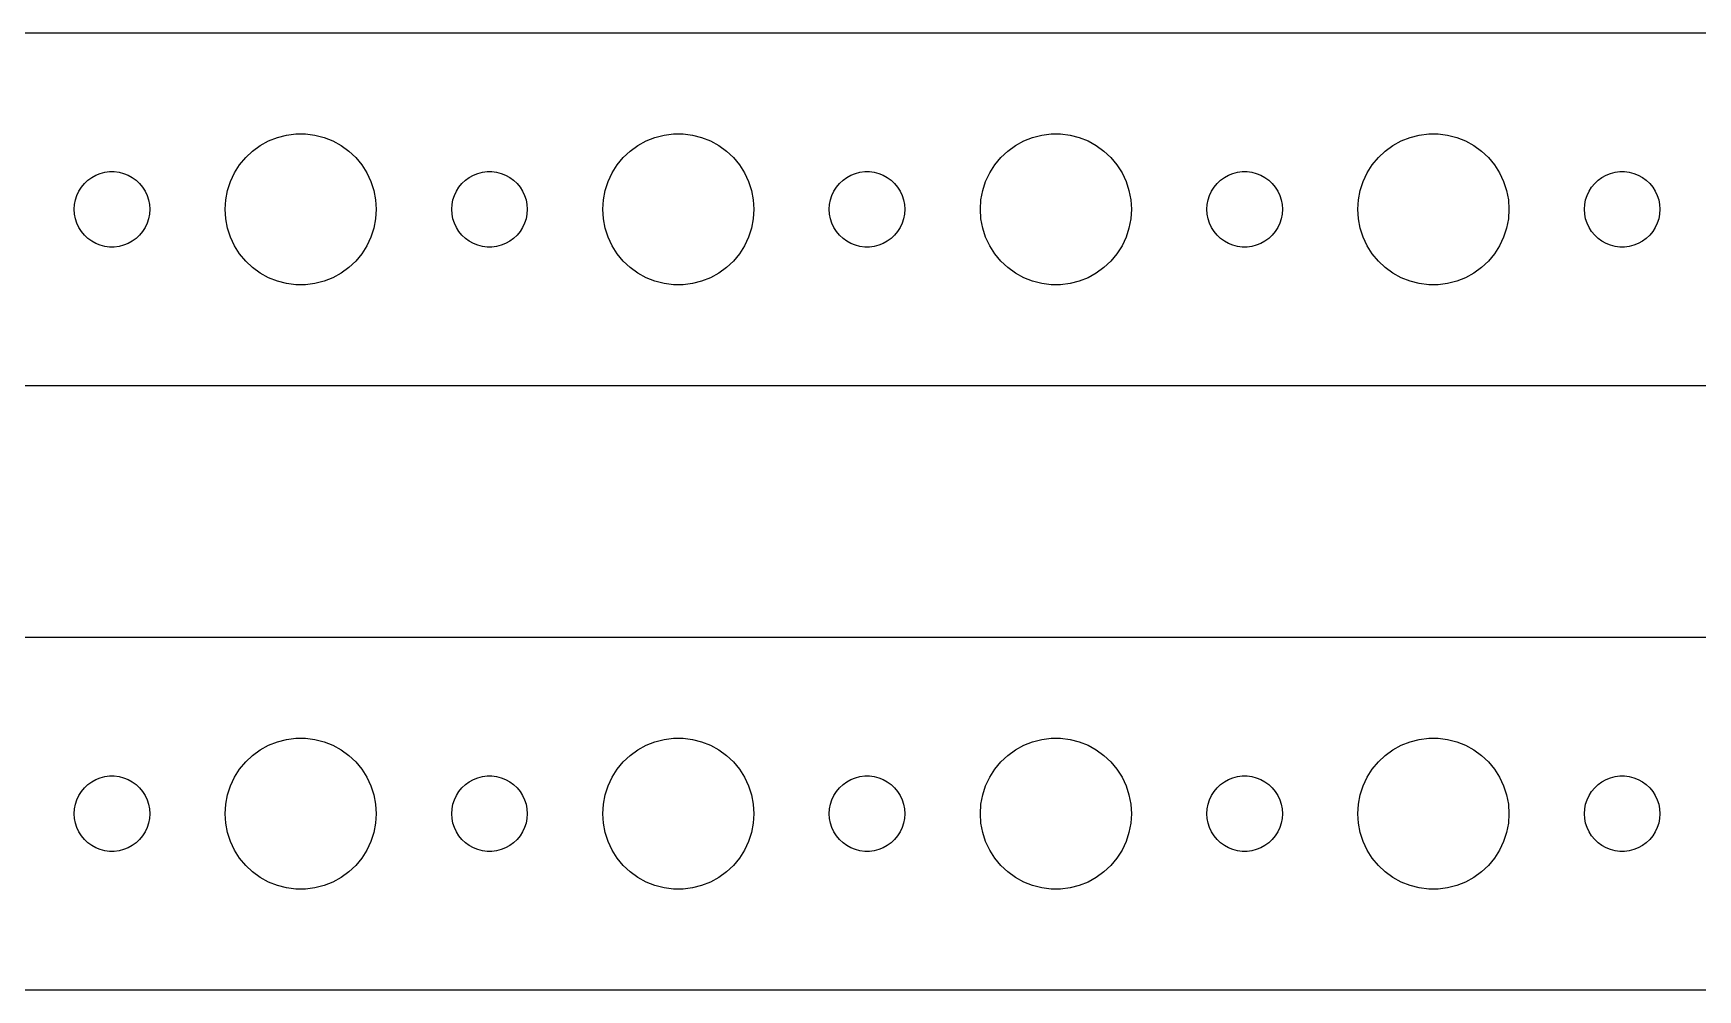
# Model space of a CAD drawing. Header units: metres. Extents: x -142 to 142, y 65 to 151.
# Drawn here: x -70.6 to -4.5, y 65 to 103 of the extents above; entities that cross this region are included whole.
import ezdxf

# ---------------------------------------------------------------- set-up
doc = ezdxf.new("R2010")
doc.units = ezdxf.units.M

msp = doc.modelspace()

# ---------------------------------------------------------------- linework, layer by layer
for p, q in [((137.314, 102.99), (-137.314, 102.99)), ((-61.9123, 98.3115), (-61.6075, 98.533)), ((-61.6075, 98.533), (-61.2773, 98.7145)), ((-61.2773, 98.7145), (-60.927, 98.8532)), ((-60.927, 98.8532), (-60.5621, 98.9469)), ((-60.5621, 98.9469), (-60.1884, 98.9941)), ((-60.1884, 98.9941), (-59.8116, 98.9941)), ((-59.8116, 98.9941), (-59.4379, 98.9469)), ((-59.4379, 98.9469), (-59.0729, 98.8532)), ((-59.0729, 98.8532), (-58.7227, 98.7145)), ((-58.7227, 98.7145), (-58.3925, 98.533)), ((-58.3925, 98.533), (-58.0877, 98.3115)), ((-46.9123, 98.3115), (-46.6075, 98.533)), ((-46.6075, 98.533), (-46.2773, 98.7145)), ((-46.2773, 98.7145), (-45.927, 98.8532)), ((-45.927, 98.8532), (-45.5621, 98.9469)), ((-45.5621, 98.9469), (-45.1884, 98.9941)), ((-45.1884, 98.9941), (-44.8116, 98.9941)), ((-44.8116, 98.9941), (-44.4379, 98.9469)), ((-44.4379, 98.9469), (-44.0729, 98.8532)), ((-44.0729, 98.8532), (-43.7227, 98.7145)), ((-43.7227, 98.7145), (-43.3925, 98.533)), ((-43.3925, 98.533), (-43.0877, 98.3115)), ((-31.9123, 98.3115), (-31.6075, 98.533)), ((-31.6075, 98.533), (-31.2773, 98.7145)), ((-31.2773, 98.7145), (-30.927, 98.8532)), ((-30.927, 98.8532), (-30.5621, 98.9469)), ((-30.5621, 98.9469), (-30.1884, 98.9941)), ((-30.1884, 98.9941), (-29.8116, 98.9941)), ((-29.8116, 98.9941), (-29.4379, 98.9469)), ((-29.4379, 98.9469), (-29.0729, 98.8532)), ((-29.0729, 98.8532), (-28.7227, 98.7145)), ((-28.7227, 98.7145), (-28.3925, 98.533)), ((-28.3925, 98.533), (-28.0877, 98.3115)), ((-16.9123, 98.3115), (-16.6075, 98.533)), ((-16.6075, 98.533), (-16.2773, 98.7145)), ((-16.2773, 98.7145), (-15.927, 98.8532)), ((-15.927, 98.8532), (-15.5621, 98.9469)), ((-15.5621, 98.9469), (-15.1884, 98.9941)), ((-15.1884, 98.9941), (-14.8116, 98.9941)), ((-14.8116, 98.9941), (-14.4379, 98.9469)), ((-14.4379, 98.9469), (-14.0729, 98.8532)), ((-14.0729, 98.8532), (-13.7227, 98.7145)), ((-13.7227, 98.7145), (-13.3925, 98.533)), ((-13.3925, 98.533), (-13.0877, 98.3115)), ((-62.427, 97.7634), (-62.1869, 98.0536)), ((-62.1869, 98.0536), (-61.9123, 98.3115)), ((-58.0877, 98.3115), (-57.8131, 98.0536)), ((-57.8131, 98.0536), (-57.5729, 97.7634)), ((-47.427, 97.7634), (-47.1869, 98.0536)), ((-47.1869, 98.0536), (-46.9123, 98.3115)), ((-43.0877, 98.3115), (-42.8131, 98.0536)), ((-42.8131, 98.0536), (-42.5729, 97.7634)), ((-32.427, 97.7634), (-32.1869, 98.0536)), ((-32.1869, 98.0536), (-31.9123, 98.3115)), ((-28.0877, 98.3115), (-27.8131, 98.0536)), ((-27.8131, 98.0536), (-27.5729, 97.7634)), ((-17.427, 97.7634), (-17.1869, 98.0536)), ((-17.1869, 98.0536), (-16.9123, 98.3115)), ((-13.0877, 98.3115), (-12.8131, 98.0536)), ((-12.8131, 98.0536), (-12.5729, 97.7634)), ((-68.4561, 97.1558), (-68.3037, 97.2665)), ((-68.3037, 97.2665), (-68.1387, 97.3572)), ((-68.1387, 97.3572), (-67.9635, 97.4266)), ((-67.9635, 97.4266), (-67.7811, 97.4734)), ((-67.7811, 97.4734), (-67.5942, 97.497)), ((-67.5942, 97.497), (-67.4058, 97.497)), ((-67.4058, 97.497), (-67.2189, 97.4734)), ((-67.2189, 97.4734), (-67.0365, 97.4266)), ((-67.0365, 97.4266), (-66.8613, 97.3572)), ((-66.8613, 97.3572), (-66.6963, 97.2665)), ((-66.6963, 97.2665), (-66.5439, 97.1558)), ((-62.7893, 97.1044), (-62.6289, 97.4453)), ((-62.6289, 97.4453), (-62.427, 97.7634)), ((-57.5729, 97.7634), (-57.3711, 97.4453)), ((-57.3711, 97.4453), (-57.2107, 97.1044)), ((-53.4561, 97.1558), (-53.3037, 97.2665)), ((-53.3037, 97.2665), (-53.1387, 97.3572)), ((-53.1387, 97.3572), (-52.9635, 97.4266)), ((-52.9635, 97.4266), (-52.7811, 97.4734)), ((-52.7811, 97.4734), (-52.5942, 97.497)), ((-52.5942, 97.497), (-52.4058, 97.497)), ((-52.4058, 97.497), (-52.2189, 97.4734)), ((-52.2189, 97.4734), (-52.0365, 97.4266)), ((-52.0365, 97.4266), (-51.8613, 97.3572)), ((-51.8613, 97.3572), (-51.6963, 97.2665)), ((-51.6963, 97.2665), (-51.5439, 97.1558)), ((-47.7893, 97.1044), (-47.6289, 97.4453)), ((-47.6289, 97.4453), (-47.427, 97.7634)), ((-42.5729, 97.7634), (-42.3711, 97.4453)), ((-42.3711, 97.4453), (-42.2107, 97.1044)), ((-38.4561, 97.1558), (-38.3037, 97.2665)), ((-38.3037, 97.2665), (-38.1387, 97.3572)), ((-38.1387, 97.3572), (-37.9635, 97.4266)), ((-37.9635, 97.4266), (-37.7811, 97.4734)), ((-37.7811, 97.4734), (-37.5942, 97.497)), ((-37.5942, 97.497), (-37.4058, 97.497)), ((-37.4058, 97.497), (-37.2189, 97.4734)), ((-37.2189, 97.4734), (-37.0365, 97.4266)), ((-37.0365, 97.4266), (-36.8613, 97.3572)), ((-36.8613, 97.3572), (-36.6963, 97.2665)), ((-36.6963, 97.2665), (-36.5439, 97.1558)), ((-32.7893, 97.1044), (-32.6289, 97.4453)), ((-32.6289, 97.4453), (-32.427, 97.7634)), ((-27.5729, 97.7634), (-27.3711, 97.4453)), ((-27.3711, 97.4453), (-27.2107, 97.1044)), ((-23.4561, 97.1558), (-23.3037, 97.2665)), ((-23.3037, 97.2665), (-23.1387, 97.3572)), ((-23.1387, 97.3572), (-22.9635, 97.4266)), ((-22.9635, 97.4266), (-22.7811, 97.4734)), ((-22.7811, 97.4734), (-22.5942, 97.497)), ((-22.5942, 97.497), (-22.4058, 97.497)), ((-22.4058, 97.497), (-22.2189, 97.4734)), ((-22.2189, 97.4734), (-22.0365, 97.4266)), ((-22.0365, 97.4266), (-21.8613, 97.3572)), ((-21.8613, 97.3572), (-21.6963, 97.2665)), ((-21.6963, 97.2665), (-21.5439, 97.1558)), ((-17.7893, 97.1044), (-17.6289, 97.4453)), ((-17.6289, 97.4453), (-17.427, 97.7634)), ((-12.5729, 97.7634), (-12.3711, 97.4453)), ((-12.3711, 97.4453), (-12.2107, 97.1044)), ((-8.45613, 97.1558), (-8.30373, 97.2665)), ((-8.30373, 97.2665), (-8.13866, 97.3572)), ((-8.13866, 97.3572), (-7.96352, 97.4266)), ((-7.96352, 97.4266), (-7.78107, 97.4734)), ((-7.78107, 97.4734), (-7.59418, 97.497)), ((-7.59418, 97.497), (-7.40581, 97.497)), ((-7.40581, 97.497), (-7.21892, 97.4734)), ((-7.21892, 97.4734), (-7.03647, 97.4266)), ((-7.03647, 97.4266), (-6.86133, 97.3572)), ((-6.86133, 97.3572), (-6.69626, 97.2665)), ((-6.69626, 97.2665), (-6.54385, 97.1558)), ((-68.9529, 96.373), (-68.8947, 96.5522)), ((-68.8947, 96.5522), (-68.8145, 96.7226)), ((-68.8145, 96.7226), (-68.7135, 96.8817)), ((-68.7135, 96.8817), (-68.5934, 97.0268)), ((-68.5934, 97.0268), (-68.4561, 97.1558)), ((-66.5439, 97.1558), (-66.4065, 97.0268)), ((-66.4065, 97.0268), (-66.2865, 96.8817)), ((-66.2865, 96.8817), (-66.1855, 96.7226)), ((-66.1855, 96.7226), (-66.1053, 96.5522)), ((-66.1053, 96.5522), (-66.0471, 96.373)), ((-62.9763, 96.376), (-62.9057, 96.7461)), ((-62.9057, 96.7461), (-62.7893, 97.1044)), ((-57.2107, 97.1044), (-57.0942, 96.7461)), ((-57.0942, 96.7461), (-57.0237, 96.376)), ((-53.9529, 96.373), (-53.8947, 96.5522)), ((-53.8947, 96.5522), (-53.8145, 96.7226)), ((-53.8145, 96.7226), (-53.7135, 96.8817)), ((-53.7135, 96.8817), (-53.5934, 97.0268)), ((-53.5934, 97.0268), (-53.4561, 97.1558)), ((-51.5439, 97.1558), (-51.4065, 97.0268)), ((-51.4065, 97.0268), (-51.2865, 96.8817)), ((-51.2865, 96.8817), (-51.1855, 96.7226)), ((-51.1855, 96.7226), (-51.1053, 96.5522)), ((-51.1053, 96.5522), (-51.0471, 96.373)), ((-47.9763, 96.376), (-47.9057, 96.7461)), ((-47.9057, 96.7461), (-47.7893, 97.1044)), ((-42.2107, 97.1044), (-42.0942, 96.7461)), ((-42.0942, 96.7461), (-42.0237, 96.376)), ((-38.9529, 96.373), (-38.8947, 96.5522)), ((-38.8947, 96.5522), (-38.8145, 96.7226)), ((-38.8145, 96.7226), (-38.7135, 96.8817)), ((-38.7135, 96.8817), (-38.5934, 97.0268)), ((-38.5934, 97.0268), (-38.4561, 97.1558)), ((-36.5439, 97.1558), (-36.4065, 97.0268)), ((-36.4065, 97.0268), (-36.2865, 96.8817)), ((-36.2865, 96.8817), (-36.1855, 96.7226)), ((-36.1855, 96.7226), (-36.1053, 96.5522)), ((-36.1053, 96.5522), (-36.0471, 96.373)), ((-32.9763, 96.376), (-32.9057, 96.7461)), ((-32.9057, 96.7461), (-32.7893, 97.1044)), ((-27.2107, 97.1044), (-27.0942, 96.7461)), ((-27.0942, 96.7461), (-27.0237, 96.376)), ((-23.9529, 96.373), (-23.8947, 96.5522)), ((-23.8947, 96.5522), (-23.8145, 96.7226)), ((-23.8145, 96.7226), (-23.7135, 96.8817)), ((-23.7135, 96.8817), (-23.5934, 97.0268)), ((-23.5934, 97.0268), (-23.4561, 97.1558)), ((-21.5439, 97.1558), (-21.4065, 97.0268)), ((-21.4065, 97.0268), (-21.2865, 96.8817)), ((-21.2865, 96.8817), (-21.1855, 96.7226)), ((-21.1855, 96.7226), (-21.1053, 96.5522)), ((-21.1053, 96.5522), (-21.0471, 96.373)), ((-17.9763, 96.376), (-17.9057, 96.7461)), ((-17.9057, 96.7461), (-17.7893, 97.1044)), ((-12.2107, 97.1044), (-12.0942, 96.7461)), ((-12.0942, 96.7461), (-12.0237, 96.376)), ((-8.95287, 96.373), (-8.89465, 96.5522)), ((-8.89465, 96.5522), (-8.81445, 96.7226)), ((-8.81445, 96.7226), (-8.71352, 96.8817)), ((-8.71352, 96.8817), (-8.59344, 97.0268)), ((-8.59344, 97.0268), (-8.45613, 97.1558)), ((-6.54385, 97.1558), (-6.40654, 97.0268)), ((-6.40654, 97.0268), (-6.28647, 96.8817)), ((-6.28647, 96.8817), (-6.18553, 96.7226)), ((-6.18553, 96.7226), (-6.10533, 96.5522)), ((-6.10533, 96.5522), (-6.04712, 96.373)), ((-69, 96), (-68.9882, 96.188)), ((-68.9882, 95.812), (-69, 96)), ((-68.9882, 96.188), (-68.9529, 96.373)), ((-66.0471, 96.373), (-66.0118, 96.188)), ((-66.0118, 96.188), (-66, 96)), ((-66, 96), (-66.0118, 95.812)), ((-63, 96), (-62.9763, 96.376)), ((-62.9763, 95.624), (-63, 96)), ((-57.0237, 96.376), (-57, 96)), ((-57, 96), (-57.0237, 95.624)), ((-54, 96), (-53.9882, 96.188)), ((-53.9882, 95.812), (-54, 96)), ((-53.9882, 96.188), (-53.9529, 96.373)), ((-51.0471, 96.373), (-51.0118, 96.188)), ((-51.0118, 96.188), (-51, 96)), ((-51, 96), (-51.0118, 95.812)), ((-48, 96), (-47.9763, 96.376)), ((-47.9763, 95.624), (-48, 96)), ((-42.0237, 96.376), (-42, 96)), ((-42, 96), (-42.0237, 95.624)), ((-39, 96), (-38.9882, 96.188)), ((-38.9882, 95.812), (-39, 96)), ((-38.9882, 96.188), (-38.9529, 96.373)), ((-36.0471, 96.373), (-36.0118, 96.188)), ((-36.0118, 96.188), (-36, 96)), ((-36, 96), (-36.0118, 95.812)), ((-33, 96), (-32.9763, 96.376)), ((-32.9763, 95.624), (-33, 96)), ((-27.0237, 96.376), (-27, 96)), ((-27, 96), (-27.0237, 95.624)), ((-24, 96), (-23.9882, 96.188)), ((-23.9882, 95.812), (-24, 96)), ((-23.9882, 96.188), (-23.9529, 96.373)), ((-21.0471, 96.373), (-21.0118, 96.188)), ((-21.0118, 96.188), (-21, 96)), ((-21, 96), (-21.0118, 95.812)), ((-18, 96), (-17.9763, 96.376)), ((-17.9763, 95.624), (-18, 96)), ((-12.0237, 96.376), (-12, 96)), ((-12, 96), (-12.0237, 95.624)), ((-9, 96), (-8.98816, 96.188)), ((-8.98816, 95.812), (-9, 96)), ((-8.98816, 96.188), (-8.95287, 96.373)), ((-6.04712, 96.373), (-6.01183, 96.188)), ((-6.01183, 96.188), (-6, 96)), ((-6, 96), (-6.01183, 95.812)), ((-68.9529, 95.627), (-68.9882, 95.812)), ((-68.8947, 95.4478), (-68.9529, 95.627)), ((-68.8145, 95.2774), (-68.8947, 95.4478)), ((-68.7135, 95.1183), (-68.8145, 95.2774)), ((-66.1855, 95.2774), (-66.2865, 95.1183)), ((-66.1053, 95.4478), (-66.1855, 95.2774)), ((-66.0471, 95.627), (-66.1053, 95.4478)), ((-66.0118, 95.812), (-66.0471, 95.627)), ((-62.9057, 95.2539), (-62.9763, 95.624)), ((-62.7893, 94.8956), (-62.9057, 95.2539)), ((-57.0942, 95.2539), (-57.2107, 94.8956)), ((-57.0237, 95.624), (-57.0942, 95.2539)), ((-53.9529, 95.627), (-53.9882, 95.812)), ((-53.8947, 95.4478), (-53.9529, 95.627)), ((-53.8145, 95.2774), (-53.8947, 95.4478)), ((-53.7135, 95.1183), (-53.8145, 95.2774)), ((-51.1855, 95.2774), (-51.2865, 95.1183)), ((-51.1053, 95.4478), (-51.1855, 95.2774)), ((-51.0471, 95.627), (-51.1053, 95.4478)), ((-51.0118, 95.812), (-51.0471, 95.627)), ((-47.9057, 95.2539), (-47.9763, 95.624)), ((-47.7893, 94.8956), (-47.9057, 95.2539)), ((-42.0942, 95.2539), (-42.2107, 94.8956)), ((-42.0237, 95.624), (-42.0942, 95.2539)), ((-38.9529, 95.627), (-38.9882, 95.812)), ((-38.8947, 95.4478), (-38.9529, 95.627)), ((-38.8145, 95.2774), (-38.8947, 95.4478)), ((-38.7135, 95.1183), (-38.8145, 95.2774)), ((-36.1855, 95.2774), (-36.2865, 95.1183)), ((-36.1053, 95.4478), (-36.1855, 95.2774)), ((-36.0471, 95.627), (-36.1053, 95.4478)), ((-36.0118, 95.812), (-36.0471, 95.627)), ((-32.9057, 95.2539), (-32.9763, 95.624)), ((-32.7893, 94.8956), (-32.9057, 95.2539)), ((-27.0942, 95.2539), (-27.2107, 94.8956)), ((-27.0237, 95.624), (-27.0942, 95.2539)), ((-23.9529, 95.627), (-23.9882, 95.812)), ((-23.8947, 95.4478), (-23.9529, 95.627)), ((-23.8145, 95.2774), (-23.8947, 95.4478)), ((-23.7135, 95.1183), (-23.8145, 95.2774)), ((-21.1855, 95.2774), (-21.2865, 95.1183)), ((-21.1053, 95.4478), (-21.1855, 95.2774)), ((-21.0471, 95.627), (-21.1053, 95.4478)), ((-21.0118, 95.812), (-21.0471, 95.627)), ((-17.9057, 95.2539), (-17.9763, 95.624)), ((-17.7893, 94.8956), (-17.9057, 95.2539)), ((-12.0942, 95.2539), (-12.2107, 94.8956)), ((-12.0237, 95.624), (-12.0942, 95.2539)), ((-8.95287, 95.627), (-8.98816, 95.812)), ((-8.89465, 95.4478), (-8.95287, 95.627)), ((-8.81445, 95.2774), (-8.89465, 95.4478)), ((-8.71352, 95.1183), (-8.81445, 95.2774)), ((-6.18553, 95.2774), (-6.28647, 95.1183)), ((-6.10533, 95.4478), (-6.18553, 95.2774)), ((-6.04712, 95.627), (-6.10533, 95.4478)), ((-6.01183, 95.812), (-6.04712, 95.627)), ((-68.5934, 94.9732), (-68.7135, 95.1183)), ((-68.4561, 94.8442), (-68.5934, 94.9732)), ((-68.3037, 94.7335), (-68.4561, 94.8442)), ((-68.1387, 94.6428), (-68.3037, 94.7335)), ((-67.9635, 94.5734), (-68.1387, 94.6428)), ((-67.7811, 94.5266), (-67.9635, 94.5734)), ((-67.0365, 94.5734), (-67.2189, 94.5266)), ((-66.8613, 94.6428), (-67.0365, 94.5734)), ((-66.6963, 94.7335), (-66.8613, 94.6428)), ((-66.5439, 94.8442), (-66.6963, 94.7335)), ((-66.4065, 94.9732), (-66.5439, 94.8442)), ((-66.2865, 95.1183), (-66.4065, 94.9732)), ((-62.6289, 94.5547), (-62.7893, 94.8956)), ((-57.2107, 94.8956), (-57.3711, 94.5547)), ((-53.5934, 94.9732), (-53.7135, 95.1183)), ((-53.4561, 94.8442), (-53.5934, 94.9732)), ((-53.3037, 94.7335), (-53.4561, 94.8442)), ((-53.1387, 94.6428), (-53.3037, 94.7335)), ((-52.9635, 94.5734), (-53.1387, 94.6428)), ((-52.7811, 94.5266), (-52.9635, 94.5734)), ((-52.0365, 94.5734), (-52.2189, 94.5266)), ((-51.8613, 94.6428), (-52.0365, 94.5734)), ((-51.6963, 94.7335), (-51.8613, 94.6428)), ((-51.5439, 94.8442), (-51.6963, 94.7335)), ((-51.4065, 94.9732), (-51.5439, 94.8442)), ((-51.2865, 95.1183), (-51.4065, 94.9732)), ((-47.6289, 94.5547), (-47.7893, 94.8956)), ((-42.2107, 94.8956), (-42.3711, 94.5547)), ((-38.5934, 94.9732), (-38.7135, 95.1183)), ((-38.4561, 94.8442), (-38.5934, 94.9732)), ((-38.3037, 94.7335), (-38.4561, 94.8442)), ((-38.1387, 94.6428), (-38.3037, 94.7335)), ((-37.9635, 94.5734), (-38.1387, 94.6428)), ((-37.7811, 94.5266), (-37.9635, 94.5734)), ((-37.0365, 94.5734), (-37.2189, 94.5266)), ((-36.8613, 94.6428), (-37.0365, 94.5734)), ((-36.6963, 94.7335), (-36.8613, 94.6428)), ((-36.5439, 94.8442), (-36.6963, 94.7335)), ((-36.4065, 94.9732), (-36.5439, 94.8442)), ((-36.2865, 95.1183), (-36.4065, 94.9732)), ((-32.6289, 94.5547), (-32.7893, 94.8956)), ((-27.2107, 94.8956), (-27.3711, 94.5547)), ((-23.5934, 94.9732), (-23.7135, 95.1183)), ((-23.4561, 94.8442), (-23.5934, 94.9732)), ((-23.3037, 94.7335), (-23.4561, 94.8442)), ((-23.1387, 94.6428), (-23.3037, 94.7335)), ((-22.9635, 94.5734), (-23.1387, 94.6428)), ((-22.7811, 94.5266), (-22.9635, 94.5734)), ((-22.0365, 94.5734), (-22.2189, 94.5266)), ((-21.8613, 94.6428), (-22.0365, 94.5734)), ((-21.6963, 94.7335), (-21.8613, 94.6428)), ((-21.5439, 94.8442), (-21.6963, 94.7335)), ((-21.4065, 94.9732), (-21.5439, 94.8442)), ((-21.2865, 95.1183), (-21.4065, 94.9732)), ((-17.6289, 94.5547), (-17.7893, 94.8956)), ((-12.2107, 94.8956), (-12.3711, 94.5547)), ((-8.59344, 94.9732), (-8.71352, 95.1183)), ((-8.45613, 94.8442), (-8.59344, 94.9732)), ((-8.30373, 94.7335), (-8.45613, 94.8442)), ((-8.13866, 94.6428), (-8.30373, 94.7335)), ((-7.96352, 94.5734), (-8.13866, 94.6428)), ((-7.78107, 94.5266), (-7.96352, 94.5734)), ((-7.03647, 94.5734), (-7.21892, 94.5266)), ((-6.86133, 94.6428), (-7.03647, 94.5734)), ((-6.69626, 94.7335), (-6.86133, 94.6428)), ((-6.54385, 94.8442), (-6.69626, 94.7335)), ((-6.40654, 94.9732), (-6.54385, 94.8442)), ((-6.28647, 95.1183), (-6.40654, 94.9732)), ((-67.5942, 94.503), (-67.7811, 94.5266)), ((-67.4058, 94.503), (-67.5942, 94.503)), ((-67.2189, 94.5266), (-67.4058, 94.503)), ((-62.427, 94.2366), (-62.6289, 94.5547)), ((-62.1869, 93.9464), (-62.427, 94.2366)), ((-61.9123, 93.6885), (-62.1869, 93.9464)), ((-57.8131, 93.9464), (-58.0877, 93.6885)), ((-57.5729, 94.2366), (-57.8131, 93.9464)), ((-57.3711, 94.5547), (-57.5729, 94.2366)), ((-52.5942, 94.503), (-52.7811, 94.5266)), ((-52.4058, 94.503), (-52.5942, 94.503)), ((-52.2189, 94.5266), (-52.4058, 94.503)), ((-47.427, 94.2366), (-47.6289, 94.5547)), ((-47.1869, 93.9464), (-47.427, 94.2366)), ((-46.9123, 93.6885), (-47.1869, 93.9464)), ((-42.8131, 93.9464), (-43.0877, 93.6885)), ((-42.5729, 94.2366), (-42.8131, 93.9464)), ((-42.3711, 94.5547), (-42.5729, 94.2366)), ((-37.5942, 94.503), (-37.7811, 94.5266)), ((-37.4058, 94.503), (-37.5942, 94.503)), ((-37.2189, 94.5266), (-37.4058, 94.503)), ((-32.427, 94.2366), (-32.6289, 94.5547)), ((-32.1869, 93.9464), (-32.427, 94.2366)), ((-31.9123, 93.6885), (-32.1869, 93.9464)), ((-27.8131, 93.9464), (-28.0877, 93.6885)), ((-27.5729, 94.2366), (-27.8131, 93.9464)), ((-27.3711, 94.5547), (-27.5729, 94.2366)), ((-22.5942, 94.503), (-22.7811, 94.5266)), ((-22.4058, 94.503), (-22.5942, 94.503)), ((-22.2189, 94.5266), (-22.4058, 94.503)), ((-17.427, 94.2366), (-17.6289, 94.5547)), ((-17.1869, 93.9464), (-17.427, 94.2366)), ((-16.9123, 93.6885), (-17.1869, 93.9464)), ((-12.8131, 93.9464), (-13.0877, 93.6885)), ((-12.5729, 94.2366), (-12.8131, 93.9464)), ((-12.3711, 94.5547), (-12.5729, 94.2366)), ((-7.59418, 94.503), (-7.78107, 94.5266)), ((-7.40581, 94.503), (-7.59418, 94.503)), ((-7.21892, 94.5266), (-7.40581, 94.503)), ((-61.6075, 93.467), (-61.9123, 93.6885)), ((-61.2773, 93.2855), (-61.6075, 93.467)), ((-60.927, 93.1468), (-61.2773, 93.2855)), ((-58.7227, 93.2855), (-59.0729, 93.1468)), ((-58.3925, 93.467), (-58.7227, 93.2855)), ((-58.0877, 93.6885), (-58.3925, 93.467)), ((-46.6075, 93.467), (-46.9123, 93.6885)), ((-46.2773, 93.2855), (-46.6075, 93.467)), ((-45.927, 93.1468), (-46.2773, 93.2855)), ((-43.7227, 93.2855), (-44.0729, 93.1468)), ((-43.3925, 93.467), (-43.7227, 93.2855)), ((-43.0877, 93.6885), (-43.3925, 93.467)), ((-31.6075, 93.467), (-31.9123, 93.6885)), ((-31.2773, 93.2855), (-31.6075, 93.467)), ((-30.927, 93.1468), (-31.2773, 93.2855)), ((-28.7227, 93.2855), (-29.0729, 93.1468)), ((-28.3925, 93.467), (-28.7227, 93.2855)), ((-28.0877, 93.6885), (-28.3925, 93.467)), ((-16.6075, 93.467), (-16.9123, 93.6885)), ((-16.2773, 93.2855), (-16.6075, 93.467)), ((-15.927, 93.1468), (-16.2773, 93.2855)), ((-13.7227, 93.2855), (-14.0729, 93.1468)), ((-13.3925, 93.467), (-13.7227, 93.2855)), ((-13.0877, 93.6885), (-13.3925, 93.467)), ((-60.5621, 93.0531), (-60.927, 93.1468)), ((-60.1884, 93.0059), (-60.5621, 93.0531)), ((-59.8116, 93.0059), (-60.1884, 93.0059)), ((-59.4379, 93.0531), (-59.8116, 93.0059)), ((-59.0729, 93.1468), (-59.4379, 93.0531)), ((-45.5621, 93.0531), (-45.927, 93.1468)), ((-45.1884, 93.0059), (-45.5621, 93.0531)), ((-44.8116, 93.0059), (-45.1884, 93.0059)), ((-44.4379, 93.0531), (-44.8116, 93.0059)), ((-44.0729, 93.1468), (-44.4379, 93.0531)), ((-30.5621, 93.0531), (-30.927, 93.1468)), ((-30.1884, 93.0059), (-30.5621, 93.0531)), ((-29.8116, 93.0059), (-30.1884, 93.0059)), ((-29.4379, 93.0531), (-29.8116, 93.0059)), ((-29.0729, 93.1468), (-29.4379, 93.0531)), ((-15.5621, 93.0531), (-15.927, 93.1468)), ((-15.1884, 93.0059), (-15.5621, 93.0531)), ((-14.8116, 93.0059), (-15.1884, 93.0059)), ((-14.4379, 93.0531), (-14.8116, 93.0059)), ((-14.0729, 93.1468), (-14.4379, 93.0531)), ((-137.314, 89.0099), (137.314, 89.0099)), ((137.314, 78.9901), (-137.314, 78.9901)), ((-61.2773, 74.7145), (-60.927, 74.8532)), ((-60.927, 74.8532), (-60.5621, 74.9469)), ((-60.5621, 74.9469), (-60.1884, 74.9941)), ((-60.1884, 74.9941), (-59.8116, 74.9941)), ((-59.8116, 74.9941), (-59.4379, 74.9469)), ((-59.4379, 74.9469), (-59.0729, 74.8532)), ((-59.0729, 74.8532), (-58.7227, 74.7145)), ((-46.2773, 74.7145), (-45.927, 74.8532)), ((-45.927, 74.8532), (-45.5621, 74.9469)), ((-45.5621, 74.9469), (-45.1884, 74.9941)), ((-45.1884, 74.9941), (-44.8116, 74.9941)), ((-44.8116, 74.9941), (-44.4379, 74.9469)), ((-44.4379, 74.9469), (-44.0729, 74.8532)), ((-44.0729, 74.8532), (-43.7227, 74.7145)), ((-31.2773, 74.7145), (-30.927, 74.8532)), ((-30.927, 74.8532), (-30.5621, 74.9469)), ((-30.5621, 74.9469), (-30.1884, 74.9941)), ((-30.1884, 74.9941), (-29.8116, 74.9941)), ((-29.8116, 74.9941), (-29.4379, 74.9469)), ((-29.4379, 74.9469), (-29.0729, 74.8532)), ((-29.0729, 74.8532), (-28.7227, 74.7145)), ((-16.2773, 74.7145), (-15.927, 74.8532)), ((-15.927, 74.8532), (-15.5621, 74.9469)), ((-15.5621, 74.9469), (-15.1884, 74.9941)), ((-15.1884, 74.9941), (-14.8116, 74.9941)), ((-14.8116, 74.9941), (-14.4379, 74.9469)), ((-14.4379, 74.9469), (-14.0729, 74.8532)), ((-14.0729, 74.8532), (-13.7227, 74.7145)), ((-62.1869, 74.0536), (-61.9123, 74.3115)), ((-61.9123, 74.3115), (-61.6075, 74.533)), ((-61.6075, 74.533), (-61.2773, 74.7145)), ((-58.7227, 74.7145), (-58.3925, 74.533)), ((-58.3925, 74.533), (-58.0877, 74.3115)), ((-58.0877, 74.3115), (-57.8131, 74.0536)), ((-47.1869, 74.0536), (-46.9123, 74.3115)), ((-46.9123, 74.3115), (-46.6075, 74.533)), ((-46.6075, 74.533), (-46.2773, 74.7145)), ((-43.7227, 74.7145), (-43.3925, 74.533)), ((-43.3925, 74.533), (-43.0877, 74.3115)), ((-43.0877, 74.3115), (-42.8131, 74.0536)), ((-32.1869, 74.0536), (-31.9123, 74.3115)), ((-31.9123, 74.3115), (-31.6075, 74.533)), ((-31.6075, 74.533), (-31.2773, 74.7145)), ((-28.7227, 74.7145), (-28.3925, 74.533)), ((-28.3925, 74.533), (-28.0877, 74.3115)), ((-28.0877, 74.3115), (-27.8131, 74.0536)), ((-17.1869, 74.0536), (-16.9123, 74.3115)), ((-16.9123, 74.3115), (-16.6075, 74.533)), ((-16.6075, 74.533), (-16.2773, 74.7145)), ((-13.7227, 74.7145), (-13.3925, 74.533)), ((-13.3925, 74.533), (-13.0877, 74.3115)), ((-13.0877, 74.3115), (-12.8131, 74.0536)), ((-68.1387, 73.3572), (-67.9635, 73.4266)), ((-67.9635, 73.4266), (-67.7811, 73.4734)), ((-67.7811, 73.4734), (-67.5942, 73.497)), ((-67.5942, 73.497), (-67.4058, 73.497)), ((-67.4058, 73.497), (-67.2189, 73.4734)), ((-67.2189, 73.4734), (-67.0365, 73.4266)), ((-67.0365, 73.4266), (-66.8613, 73.3572)), ((-62.7893, 73.1044), (-62.6289, 73.4453)), ((-62.6289, 73.4453), (-62.427, 73.7634)), ((-62.427, 73.7634), (-62.1869, 74.0536)), ((-57.8131, 74.0536), (-57.5729, 73.7634)), ((-57.5729, 73.7634), (-57.3711, 73.4453)), ((-57.3711, 73.4453), (-57.2107, 73.1044)), ((-53.1387, 73.3572), (-52.9635, 73.4266)), ((-52.9635, 73.4266), (-52.7811, 73.4734)), ((-52.7811, 73.4734), (-52.5942, 73.497)), ((-52.5942, 73.497), (-52.4058, 73.497)), ((-52.4058, 73.497), (-52.2189, 73.4734)), ((-52.2189, 73.4734), (-52.0365, 73.4266)), ((-52.0365, 73.4266), (-51.8613, 73.3572)), ((-47.7893, 73.1044), (-47.6289, 73.4453)), ((-47.6289, 73.4453), (-47.427, 73.7634)), ((-47.427, 73.7634), (-47.1869, 74.0536)), ((-42.8131, 74.0536), (-42.5729, 73.7634)), ((-42.5729, 73.7634), (-42.3711, 73.4453)), ((-42.3711, 73.4453), (-42.2107, 73.1044)), ((-38.1387, 73.3572), (-37.9635, 73.4266)), ((-37.9635, 73.4266), (-37.7811, 73.4734)), ((-37.7811, 73.4734), (-37.5942, 73.497)), ((-37.5942, 73.497), (-37.4058, 73.497)), ((-37.4058, 73.497), (-37.2189, 73.4734)), ((-37.2189, 73.4734), (-37.0365, 73.4266)), ((-37.0365, 73.4266), (-36.8613, 73.3572)), ((-32.7893, 73.1044), (-32.6289, 73.4453)), ((-32.6289, 73.4453), (-32.427, 73.7634)), ((-32.427, 73.7634), (-32.1869, 74.0536)), ((-27.8131, 74.0536), (-27.5729, 73.7634)), ((-27.5729, 73.7634), (-27.3711, 73.4453)), ((-27.3711, 73.4453), (-27.2107, 73.1044)), ((-23.1387, 73.3572), (-22.9635, 73.4266)), ((-22.9635, 73.4266), (-22.7811, 73.4734)), ((-22.7811, 73.4734), (-22.5942, 73.497)), ((-22.5942, 73.497), (-22.4058, 73.497)), ((-22.4058, 73.497), (-22.2189, 73.4734)), ((-22.2189, 73.4734), (-22.0365, 73.4266)), ((-22.0365, 73.4266), (-21.8613, 73.3572)), ((-17.7893, 73.1044), (-17.6289, 73.4453)), ((-17.6289, 73.4453), (-17.427, 73.7634)), ((-17.427, 73.7634), (-17.1869, 74.0536)), ((-12.8131, 74.0536), (-12.5729, 73.7634)), ((-12.5729, 73.7634), (-12.3711, 73.4453)), ((-12.3711, 73.4453), (-12.2107, 73.1044)), ((-8.13866, 73.3572), (-7.96352, 73.4266)), ((-7.96352, 73.4266), (-7.78107, 73.4734)), ((-7.78107, 73.4734), (-7.59418, 73.497)), ((-7.59418, 73.497), (-7.40581, 73.497)), ((-7.40581, 73.497), (-7.21892, 73.4734)), ((-7.21892, 73.4734), (-7.03647, 73.4266)), ((-7.03647, 73.4266), (-6.86133, 73.3572)), ((-68.8145, 72.7226), (-68.7135, 72.8817)), ((-68.7135, 72.8817), (-68.5934, 73.0268)), ((-68.5934, 73.0268), (-68.4561, 73.1558)), ((-68.4561, 73.1558), (-68.3037, 73.2665)), ((-68.3037, 73.2665), (-68.1387, 73.3572)), ((-66.8613, 73.3572), (-66.6963, 73.2665)), ((-66.6963, 73.2665), (-66.5439, 73.1558)), ((-66.5439, 73.1558), (-66.4065, 73.0268)), ((-66.4065, 73.0268), (-66.2865, 72.8817)), ((-66.2865, 72.8817), (-66.1855, 72.7226)), ((-62.9763, 72.376), (-62.9057, 72.7461)), ((-62.9057, 72.7461), (-62.7893, 73.1044)), ((-57.2107, 73.1044), (-57.0942, 72.7461)), ((-57.0942, 72.7461), (-57.0237, 72.376)), ((-53.8145, 72.7226), (-53.7135, 72.8817)), ((-53.7135, 72.8817), (-53.5934, 73.0268)), ((-53.5934, 73.0268), (-53.4561, 73.1558)), ((-53.4561, 73.1558), (-53.3037, 73.2665)), ((-53.3037, 73.2665), (-53.1387, 73.3572)), ((-51.8613, 73.3572), (-51.6963, 73.2665)), ((-51.6963, 73.2665), (-51.5439, 73.1558)), ((-51.5439, 73.1558), (-51.4065, 73.0268)), ((-51.4065, 73.0268), (-51.2865, 72.8817)), ((-51.2865, 72.8817), (-51.1855, 72.7226)), ((-47.9763, 72.376), (-47.9057, 72.7461)), ((-47.9057, 72.7461), (-47.7893, 73.1044)), ((-42.2107, 73.1044), (-42.0942, 72.7461)), ((-42.0942, 72.7461), (-42.0237, 72.376)), ((-38.8145, 72.7226), (-38.7135, 72.8817)), ((-38.7135, 72.8817), (-38.5934, 73.0268)), ((-38.5934, 73.0268), (-38.4561, 73.1558)), ((-38.4561, 73.1558), (-38.3037, 73.2665)), ((-38.3037, 73.2665), (-38.1387, 73.3572)), ((-36.8613, 73.3572), (-36.6963, 73.2665)), ((-36.6963, 73.2665), (-36.5439, 73.1558)), ((-36.5439, 73.1558), (-36.4065, 73.0268)), ((-36.4065, 73.0268), (-36.2865, 72.8817)), ((-36.2865, 72.8817), (-36.1855, 72.7226)), ((-32.9763, 72.376), (-32.9057, 72.7461)), ((-32.9057, 72.7461), (-32.7893, 73.1044)), ((-27.2107, 73.1044), (-27.0942, 72.7461)), ((-27.0942, 72.7461), (-27.0237, 72.376)), ((-23.8145, 72.7226), (-23.7135, 72.8817)), ((-23.7135, 72.8817), (-23.5934, 73.0268)), ((-23.5934, 73.0268), (-23.4561, 73.1558)), ((-23.4561, 73.1558), (-23.3037, 73.2665)), ((-23.3037, 73.2665), (-23.1387, 73.3572)), ((-21.8613, 73.3572), (-21.6963, 73.2665)), ((-21.6963, 73.2665), (-21.5439, 73.1558)), ((-21.5439, 73.1558), (-21.4065, 73.0268)), ((-21.4065, 73.0268), (-21.2865, 72.8817)), ((-21.2865, 72.8817), (-21.1855, 72.7226)), ((-17.9763, 72.376), (-17.9057, 72.7461)), ((-17.9057, 72.7461), (-17.7893, 73.1044)), ((-12.2107, 73.1044), (-12.0942, 72.7461)), ((-12.0942, 72.7461), (-12.0237, 72.376)), ((-8.81445, 72.7226), (-8.71352, 72.8817)), ((-8.71352, 72.8817), (-8.59344, 73.0268)), ((-8.59344, 73.0268), (-8.45613, 73.1558)), ((-8.45613, 73.1558), (-8.30373, 73.2665)), ((-8.30373, 73.2665), (-8.13866, 73.3572)), ((-6.86133, 73.3572), (-6.69626, 73.2665)), ((-6.69626, 73.2665), (-6.54385, 73.1558)), ((-6.54385, 73.1558), (-6.40654, 73.0268)), ((-6.40654, 73.0268), (-6.28647, 72.8817)), ((-6.28647, 72.8817), (-6.18553, 72.7226)), ((-69, 72), (-68.9882, 72.188)), ((-68.9882, 72.188), (-68.9529, 72.373)), ((-68.9529, 72.373), (-68.8947, 72.5522)), ((-68.8947, 72.5522), (-68.8145, 72.7226)), ((-66.1855, 72.7226), (-66.1053, 72.5522)), ((-66.1053, 72.5522), (-66.0471, 72.373)), ((-66.0471, 72.373), (-66.0118, 72.188)), ((-66.0118, 72.188), (-66, 72)), ((-63, 72), (-62.9763, 72.376)), ((-57.0237, 72.376), (-57, 72)), ((-54, 72), (-53.9882, 72.188)), ((-53.9882, 72.188), (-53.9529, 72.373)), ((-53.9529, 72.373), (-53.8947, 72.5522)), ((-53.8947, 72.5522), (-53.8145, 72.7226)), ((-51.1855, 72.7226), (-51.1053, 72.5522)), ((-51.1053, 72.5522), (-51.0471, 72.373)), ((-51.0471, 72.373), (-51.0118, 72.188)), ((-51.0118, 72.188), (-51, 72)), ((-48, 72), (-47.9763, 72.376)), ((-42.0237, 72.376), (-42, 72)), ((-39, 72), (-38.9882, 72.188)), ((-38.9882, 72.188), (-38.9529, 72.373)), ((-38.9529, 72.373), (-38.8947, 72.5522)), ((-38.8947, 72.5522), (-38.8145, 72.7226)), ((-36.1855, 72.7226), (-36.1053, 72.5522)), ((-36.1053, 72.5522), (-36.0471, 72.373)), ((-36.0471, 72.373), (-36.0118, 72.188)), ((-36.0118, 72.188), (-36, 72)), ((-33, 72), (-32.9763, 72.376)), ((-27.0237, 72.376), (-27, 72)), ((-24, 72), (-23.9882, 72.188)), ((-23.9882, 72.188), (-23.9529, 72.373)), ((-23.9529, 72.373), (-23.8947, 72.5522)), ((-23.8947, 72.5522), (-23.8145, 72.7226)), ((-21.1855, 72.7226), (-21.1053, 72.5522)), ((-21.1053, 72.5522), (-21.0471, 72.373)), ((-21.0471, 72.373), (-21.0118, 72.188)), ((-21.0118, 72.188), (-21, 72)), ((-18, 72), (-17.9763, 72.376)), ((-12.0237, 72.376), (-12, 72)), ((-9, 72), (-8.98816, 72.188)), ((-8.98816, 72.188), (-8.95287, 72.373)), ((-8.95287, 72.373), (-8.89465, 72.5522)), ((-8.89465, 72.5522), (-8.81445, 72.7226)), ((-6.18553, 72.7226), (-6.10533, 72.5522)), ((-6.10533, 72.5522), (-6.04712, 72.373)), ((-6.04712, 72.373), (-6.01183, 72.188)), ((-6.01183, 72.188), (-6, 72)), ((-68.9882, 71.812), (-69, 72)), ((-68.9529, 71.627), (-68.9882, 71.812)), ((-68.8947, 71.4478), (-68.9529, 71.627)), ((-68.8145, 71.2774), (-68.8947, 71.4478)), ((-66.1053, 71.4478), (-66.1855, 71.2774)), ((-66.0471, 71.627), (-66.1053, 71.4478)), ((-66.0118, 71.812), (-66.0471, 71.627)), ((-66, 72), (-66.0118, 71.812)), ((-62.9763, 71.624), (-63, 72)), ((-62.9057, 71.2539), (-62.9763, 71.624)), ((-57.0237, 71.624), (-57.0942, 71.2539)), ((-57, 72), (-57.0237, 71.624)), ((-53.9882, 71.812), (-54, 72)), ((-53.9529, 71.627), (-53.9882, 71.812)), ((-53.8947, 71.4478), (-53.9529, 71.627)), ((-53.8145, 71.2774), (-53.8947, 71.4478)), ((-51.1053, 71.4478), (-51.1855, 71.2774)), ((-51.0471, 71.627), (-51.1053, 71.4478)), ((-51.0118, 71.812), (-51.0471, 71.627)), ((-51, 72), (-51.0118, 71.812)), ((-47.9763, 71.624), (-48, 72)), ((-47.9057, 71.2539), (-47.9763, 71.624)), ((-42.0237, 71.624), (-42.0942, 71.2539)), ((-42, 72), (-42.0237, 71.624)), ((-38.9882, 71.812), (-39, 72)), ((-38.9529, 71.627), (-38.9882, 71.812)), ((-38.8947, 71.4478), (-38.9529, 71.627)), ((-38.8145, 71.2774), (-38.8947, 71.4478)), ((-36.1053, 71.4478), (-36.1855, 71.2774)), ((-36.0471, 71.627), (-36.1053, 71.4478)), ((-36.0118, 71.812), (-36.0471, 71.627)), ((-36, 72), (-36.0118, 71.812)), ((-32.9763, 71.624), (-33, 72)), ((-32.9057, 71.2539), (-32.9763, 71.624)), ((-27.0237, 71.624), (-27.0942, 71.2539)), ((-27, 72), (-27.0237, 71.624)), ((-23.9882, 71.812), (-24, 72)), ((-23.9529, 71.627), (-23.9882, 71.812)), ((-23.8947, 71.4478), (-23.9529, 71.627)), ((-23.8145, 71.2774), (-23.8947, 71.4478)), ((-21.1053, 71.4478), (-21.1855, 71.2774)), ((-21.0471, 71.627), (-21.1053, 71.4478)), ((-21.0118, 71.812), (-21.0471, 71.627)), ((-21, 72), (-21.0118, 71.812)), ((-17.9763, 71.624), (-18, 72)), ((-17.9057, 71.2539), (-17.9763, 71.624)), ((-12.0237, 71.624), (-12.0942, 71.2539)), ((-12, 72), (-12.0237, 71.624)), ((-8.98816, 71.812), (-9, 72)), ((-8.95287, 71.627), (-8.98816, 71.812)), ((-8.89465, 71.4478), (-8.95287, 71.627)), ((-8.81445, 71.2774), (-8.89465, 71.4478)), ((-6.10533, 71.4478), (-6.18553, 71.2774)), ((-6.04712, 71.627), (-6.10533, 71.4478)), ((-6.01183, 71.812), (-6.04712, 71.627)), ((-6, 72), (-6.01183, 71.812)), ((-68.7135, 71.1183), (-68.8145, 71.2774)), ((-68.5934, 70.9732), (-68.7135, 71.1183)), ((-68.4561, 70.8442), (-68.5934, 70.9732)), ((-68.3037, 70.7335), (-68.4561, 70.8442)), ((-66.5439, 70.8442), (-66.6963, 70.7335)), ((-66.4065, 70.9732), (-66.5439, 70.8442)), ((-66.2865, 71.1183), (-66.4065, 70.9732)), ((-66.1855, 71.2774), (-66.2865, 71.1183)), ((-62.7893, 70.8956), (-62.9057, 71.2539)), ((-62.6289, 70.5547), (-62.7893, 70.8956)), ((-57.2107, 70.8956), (-57.3711, 70.5547)), ((-57.0942, 71.2539), (-57.2107, 70.8956)), ((-53.7135, 71.1183), (-53.8145, 71.2774)), ((-53.5934, 70.9732), (-53.7135, 71.1183)), ((-53.4561, 70.8442), (-53.5934, 70.9732)), ((-53.3037, 70.7335), (-53.4561, 70.8442)), ((-51.5439, 70.8442), (-51.6963, 70.7335)), ((-51.4065, 70.9732), (-51.5439, 70.8442)), ((-51.2865, 71.1183), (-51.4065, 70.9732)), ((-51.1855, 71.2774), (-51.2865, 71.1183)), ((-47.7893, 70.8956), (-47.9057, 71.2539)), ((-47.6289, 70.5547), (-47.7893, 70.8956)), ((-42.2107, 70.8956), (-42.3711, 70.5547)), ((-42.0942, 71.2539), (-42.2107, 70.8956)), ((-38.7135, 71.1183), (-38.8145, 71.2774)), ((-38.5934, 70.9732), (-38.7135, 71.1183)), ((-38.4561, 70.8442), (-38.5934, 70.9732)), ((-38.3037, 70.7335), (-38.4561, 70.8442)), ((-36.5439, 70.8442), (-36.6963, 70.7335)), ((-36.4065, 70.9732), (-36.5439, 70.8442)), ((-36.2865, 71.1183), (-36.4065, 70.9732)), ((-36.1855, 71.2774), (-36.2865, 71.1183)), ((-32.7893, 70.8956), (-32.9057, 71.2539)), ((-32.6289, 70.5547), (-32.7893, 70.8956)), ((-27.2107, 70.8956), (-27.3711, 70.5547)), ((-27.0942, 71.2539), (-27.2107, 70.8956)), ((-23.7135, 71.1183), (-23.8145, 71.2774)), ((-23.5934, 70.9732), (-23.7135, 71.1183)), ((-23.4561, 70.8442), (-23.5934, 70.9732)), ((-23.3037, 70.7335), (-23.4561, 70.8442)), ((-21.5439, 70.8442), (-21.6963, 70.7335)), ((-21.4065, 70.9732), (-21.5439, 70.8442)), ((-21.2865, 71.1183), (-21.4065, 70.9732)), ((-21.1855, 71.2774), (-21.2865, 71.1183)), ((-17.7893, 70.8956), (-17.9057, 71.2539)), ((-17.6289, 70.5547), (-17.7893, 70.8956)), ((-12.2107, 70.8956), (-12.3711, 70.5547)), ((-12.0942, 71.2539), (-12.2107, 70.8956)), ((-8.71352, 71.1183), (-8.81445, 71.2774)), ((-8.59344, 70.9732), (-8.71352, 71.1183)), ((-8.45613, 70.8442), (-8.59344, 70.9732)), ((-8.30373, 70.7335), (-8.45613, 70.8442)), ((-6.54385, 70.8442), (-6.69626, 70.7335)), ((-6.40654, 70.9732), (-6.54385, 70.8442)), ((-6.28647, 71.1183), (-6.40654, 70.9732)), ((-6.18553, 71.2774), (-6.28647, 71.1183)), ((-68.1387, 70.6428), (-68.3037, 70.7335)), ((-67.9635, 70.5734), (-68.1387, 70.6428)), ((-67.7811, 70.5266), (-67.9635, 70.5734)), ((-67.5942, 70.503), (-67.7811, 70.5266)), ((-67.4058, 70.503), (-67.5942, 70.503)), ((-67.2189, 70.5266), (-67.4058, 70.503)), ((-67.0365, 70.5734), (-67.2189, 70.5266)), ((-66.8613, 70.6428), (-67.0365, 70.5734)), ((-66.6963, 70.7335), (-66.8613, 70.6428)), ((-62.427, 70.2366), (-62.6289, 70.5547)), ((-62.1869, 69.9464), (-62.427, 70.2366)), ((-57.5729, 70.2366), (-57.8131, 69.9464)), ((-57.3711, 70.5547), (-57.5729, 70.2366)), ((-53.1387, 70.6428), (-53.3037, 70.7335)), ((-52.9635, 70.5734), (-53.1387, 70.6428)), ((-52.7811, 70.5266), (-52.9635, 70.5734)), ((-52.5942, 70.503), (-52.7811, 70.5266)), ((-52.4058, 70.503), (-52.5942, 70.503)), ((-52.2189, 70.5266), (-52.4058, 70.503)), ((-52.0365, 70.5734), (-52.2189, 70.5266)), ((-51.8613, 70.6428), (-52.0365, 70.5734)), ((-51.6963, 70.7335), (-51.8613, 70.6428)), ((-47.427, 70.2366), (-47.6289, 70.5547)), ((-47.1869, 69.9464), (-47.427, 70.2366)), ((-42.5729, 70.2366), (-42.8131, 69.9464)), ((-42.3711, 70.5547), (-42.5729, 70.2366)), ((-38.1387, 70.6428), (-38.3037, 70.7335)), ((-37.9635, 70.5734), (-38.1387, 70.6428)), ((-37.7811, 70.5266), (-37.9635, 70.5734)), ((-37.5942, 70.503), (-37.7811, 70.5266)), ((-37.4058, 70.503), (-37.5942, 70.503)), ((-37.2189, 70.5266), (-37.4058, 70.503)), ((-37.0365, 70.5734), (-37.2189, 70.5266)), ((-36.8613, 70.6428), (-37.0365, 70.5734)), ((-36.6963, 70.7335), (-36.8613, 70.6428)), ((-32.427, 70.2366), (-32.6289, 70.5547)), ((-32.1869, 69.9464), (-32.427, 70.2366)), ((-27.5729, 70.2366), (-27.8131, 69.9464)), ((-27.3711, 70.5547), (-27.5729, 70.2366)), ((-23.1387, 70.6428), (-23.3037, 70.7335)), ((-22.9635, 70.5734), (-23.1387, 70.6428)), ((-22.7811, 70.5266), (-22.9635, 70.5734)), ((-22.5942, 70.503), (-22.7811, 70.5266)), ((-22.4058, 70.503), (-22.5942, 70.503)), ((-22.2189, 70.5266), (-22.4058, 70.503)), ((-22.0365, 70.5734), (-22.2189, 70.5266)), ((-21.8613, 70.6428), (-22.0365, 70.5734)), ((-21.6963, 70.7335), (-21.8613, 70.6428)), ((-17.427, 70.2366), (-17.6289, 70.5547)), ((-17.1869, 69.9464), (-17.427, 70.2366)), ((-12.5729, 70.2366), (-12.8131, 69.9464)), ((-12.3711, 70.5547), (-12.5729, 70.2366)), ((-8.13866, 70.6428), (-8.30373, 70.7335)), ((-7.96352, 70.5734), (-8.13866, 70.6428)), ((-7.78107, 70.5266), (-7.96352, 70.5734)), ((-7.59418, 70.503), (-7.78107, 70.5266)), ((-7.40581, 70.503), (-7.59418, 70.503)), ((-7.21892, 70.5266), (-7.40581, 70.503)), ((-7.03647, 70.5734), (-7.21892, 70.5266)), ((-6.86133, 70.6428), (-7.03647, 70.5734)), ((-6.69626, 70.7335), (-6.86133, 70.6428)), ((-61.9123, 69.6885), (-62.1869, 69.9464)), ((-61.6075, 69.467), (-61.9123, 69.6885)), ((-61.2773, 69.2855), (-61.6075, 69.467)), ((-58.3925, 69.467), (-58.7227, 69.2855)), ((-58.0877, 69.6885), (-58.3925, 69.467)), ((-57.8131, 69.9464), (-58.0877, 69.6885)), ((-46.9123, 69.6885), (-47.1869, 69.9464)), ((-46.6075, 69.467), (-46.9123, 69.6885)), ((-46.2773, 69.2855), (-46.6075, 69.467)), ((-43.3925, 69.467), (-43.7227, 69.2855)), ((-43.0877, 69.6885), (-43.3925, 69.467)), ((-42.8131, 69.9464), (-43.0877, 69.6885)), ((-31.9123, 69.6885), (-32.1869, 69.9464)), ((-31.6075, 69.467), (-31.9123, 69.6885)), ((-31.2773, 69.2855), (-31.6075, 69.467)), ((-28.3925, 69.467), (-28.7227, 69.2855)), ((-28.0877, 69.6885), (-28.3925, 69.467)), ((-27.8131, 69.9464), (-28.0877, 69.6885)), ((-16.9123, 69.6885), (-17.1869, 69.9464)), ((-16.6075, 69.467), (-16.9123, 69.6885)), ((-16.2773, 69.2855), (-16.6075, 69.467)), ((-13.3925, 69.467), (-13.7227, 69.2855)), ((-13.0877, 69.6885), (-13.3925, 69.467)), ((-12.8131, 69.9464), (-13.0877, 69.6885)), ((-60.927, 69.1468), (-61.2773, 69.2855)), ((-60.5621, 69.0531), (-60.927, 69.1468)), ((-60.1884, 69.0059), (-60.5621, 69.0531)), ((-59.8116, 69.0059), (-60.1884, 69.0059)), ((-59.4379, 69.0531), (-59.8116, 69.0059)), ((-59.0729, 69.1468), (-59.4379, 69.0531)), ((-58.7227, 69.2855), (-59.0729, 69.1468)), ((-45.927, 69.1468), (-46.2773, 69.2855)), ((-45.5621, 69.0531), (-45.927, 69.1468)), ((-45.1884, 69.0059), (-45.5621, 69.0531)), ((-44.8116, 69.0059), (-45.1884, 69.0059)), ((-44.4379, 69.0531), (-44.8116, 69.0059)), ((-44.0729, 69.1468), (-44.4379, 69.0531)), ((-43.7227, 69.2855), (-44.0729, 69.1468)), ((-30.927, 69.1468), (-31.2773, 69.2855)), ((-30.5621, 69.0531), (-30.927, 69.1468)), ((-30.1884, 69.0059), (-30.5621, 69.0531)), ((-29.8116, 69.0059), (-30.1884, 69.0059)), ((-29.4379, 69.0531), (-29.8116, 69.0059)), ((-29.0729, 69.1468), (-29.4379, 69.0531)), ((-28.7227, 69.2855), (-29.0729, 69.1468)), ((-15.927, 69.1468), (-16.2773, 69.2855)), ((-15.5621, 69.0531), (-15.927, 69.1468)), ((-15.1884, 69.0059), (-15.5621, 69.0531)), ((-14.8116, 69.0059), (-15.1884, 69.0059)), ((-14.4379, 69.0531), (-14.8116, 69.0059)), ((-14.0729, 69.1468), (-14.4379, 69.0531)), ((-13.7227, 69.2855), (-14.0729, 69.1468)), ((-137.314, 65.0099), (137.314, 65.0099))]:
    msp.add_line(p, q)

doc.saveas('drawing.dxf')
